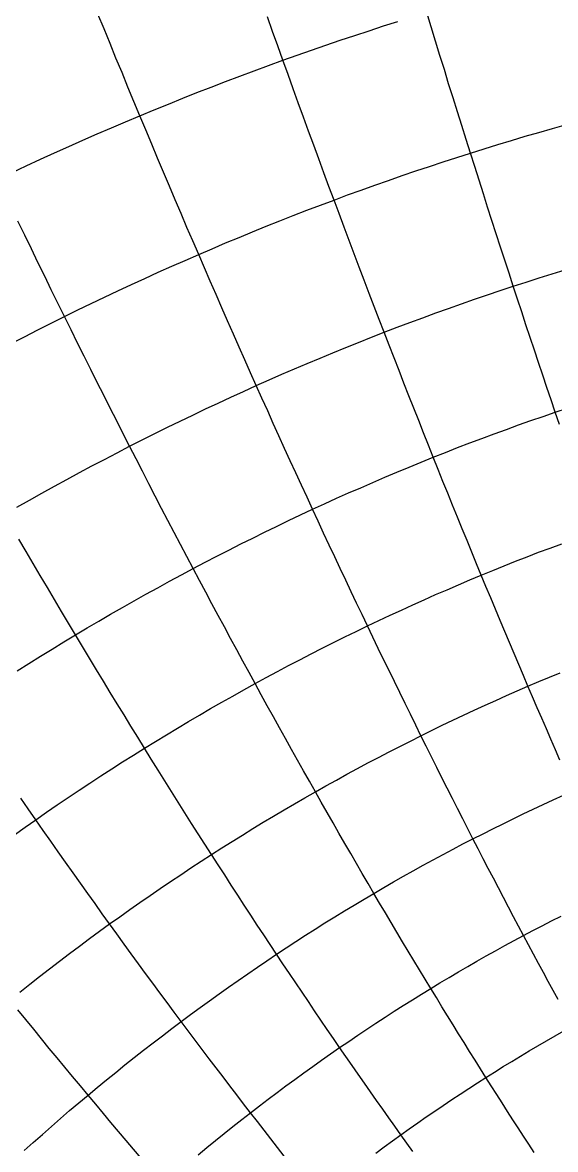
# Model space of a CAD drawing. Header units: metres. Extents: x -3.79 to 3.79, y -1 to 0.
# Drawn here: x -0.1725 to -0.1009, y -0.7314 to -0.5799 of the extents above; entities that cross this region are included whole.
import ezdxf

# ---------------------------------------------------------------- set-up
doc = ezdxf.new("R2010")
doc.units = ezdxf.units.M

msp = doc.modelspace()

# ---------------------------------------------------------------- linework, layer by layer
for p, q in [((-0.16159, -0.5807), (-0.1624, -0.57871)), ((-0.11759, -0.58044), (-0.11818, -0.5785)), ((-0.13892, -0.58105), (-0.13962, -0.57909)), ((-0.124, -0.58032), (-0.12206, -0.57971)), ((-0.16078, -0.58267), (-0.16159, -0.5807)), ((-0.13823, -0.58299), (-0.13892, -0.58105)), ((-0.12981, -0.58223), (-0.12787, -0.58159)), ((-0.12787, -0.58159), (-0.12593, -0.58095)), ((-0.12593, -0.58095), (-0.124, -0.58032)), ((-0.117, -0.58236), (-0.11759, -0.58044)), ((-0.15998, -0.58464), (-0.16078, -0.58267)), ((-0.13753, -0.58493), (-0.13823, -0.58299)), ((-0.13367, -0.58356), (-0.13174, -0.58289)), ((-0.13174, -0.58289), (-0.12981, -0.58223)), ((-0.11641, -0.58428), (-0.117, -0.58236)), ((-0.15917, -0.58659), (-0.15998, -0.58464)), ((-0.13753, -0.58493), (-0.1356, -0.58424)), ((-0.1356, -0.58424), (-0.13367, -0.58356)), ((-0.11582, -0.58618), (-0.11641, -0.58428)), ((-0.14139, -0.58634), (-0.13946, -0.58563)), ((-0.13946, -0.58563), (-0.13753, -0.58493)), ((-0.13684, -0.58685), (-0.13753, -0.58493)), ((-0.11524, -0.58808), (-0.11582, -0.58618)), ((-0.15837, -0.58853), (-0.15917, -0.58659)), ((-0.14717, -0.58853), (-0.14524, -0.58779)), ((-0.14524, -0.58779), (-0.14332, -0.58706)), ((-0.14332, -0.58706), (-0.14139, -0.58634)), ((-0.13615, -0.58877), (-0.13684, -0.58685)), ((-0.15757, -0.59047), (-0.15837, -0.58853)), ((-0.15101, -0.59004), (-0.14909, -0.58928)), ((-0.14909, -0.58928), (-0.14717, -0.58853)), ((-0.13546, -0.59067), (-0.13615, -0.58877)), ((-0.11465, -0.58996), (-0.11524, -0.58808)), ((-0.15677, -0.59239), (-0.15757, -0.59047)), ((-0.15485, -0.5916), (-0.15293, -0.59081)), ((-0.15293, -0.59081), (-0.15101, -0.59004)), ((-0.13477, -0.59257), (-0.13546, -0.59067)), ((-0.11406, -0.59184), (-0.11465, -0.58996)), ((-0.15869, -0.59319), (-0.15677, -0.59239)), ((-0.15677, -0.59239), (-0.15485, -0.5916)), ((-0.15597, -0.5943), (-0.15677, -0.59239)), ((-0.11348, -0.5937), (-0.11406, -0.59184)), ((-0.1606, -0.59401), (-0.15869, -0.59319)), ((-0.13408, -0.59445), (-0.13477, -0.59257)), ((-0.1129, -0.59556), (-0.11348, -0.5937)), ((-0.10126, -0.59409), (-0.09941, -0.59357)), ((-0.16443, -0.59567), (-0.16252, -0.59483)), ((-0.16252, -0.59483), (-0.1606, -0.59401)), ((-0.15518, -0.5962), (-0.15597, -0.5943)), ((-0.13339, -0.59632), (-0.13408, -0.59445)), ((-0.10679, -0.5957), (-0.10495, -0.59515)), ((-0.10495, -0.59515), (-0.1031, -0.59462)), ((-0.1031, -0.59462), (-0.10126, -0.59409)), ((-0.16825, -0.59737), (-0.16634, -0.59651)), ((-0.16634, -0.59651), (-0.16443, -0.59567)), ((-0.15438, -0.59809), (-0.15518, -0.5962)), ((-0.1327, -0.59819), (-0.13339, -0.59632)), ((-0.11231, -0.5974), (-0.1129, -0.59556)), ((-0.11231, -0.5974), (-0.11047, -0.59682)), ((-0.11047, -0.59682), (-0.10863, -0.59626)), ((-0.10863, -0.59626), (-0.10679, -0.5957)), ((-0.17206, -0.59912), (-0.17015, -0.59824)), ((-0.17015, -0.59824), (-0.16825, -0.59737)), ((-0.15359, -0.59997), (-0.15438, -0.59809)), ((-0.13202, -0.60004), (-0.1327, -0.59819)), ((-0.11599, -0.59858), (-0.11415, -0.59799)), ((-0.11415, -0.59799), (-0.11231, -0.5974)), ((-0.11173, -0.59923), (-0.11231, -0.5974)), ((-0.17396, -0.60001), (-0.17206, -0.59912)), ((-0.1215, -0.60043), (-0.11966, -0.59981)), ((-0.11966, -0.59981), (-0.11783, -0.59919)), ((-0.11783, -0.59919), (-0.11599, -0.59858)), ((-0.11115, -0.60106), (-0.11173, -0.59923)), ((-0.1528, -0.60184), (-0.15359, -0.59997)), ((-0.13134, -0.60188), (-0.13202, -0.60004)), ((-0.12516, -0.60172), (-0.12333, -0.60107)), ((-0.12333, -0.60107), (-0.1215, -0.60043)), ((-0.11057, -0.60288), (-0.11115, -0.60106)), ((-0.15201, -0.6037), (-0.1528, -0.60184)), ((-0.13065, -0.60372), (-0.13134, -0.60188)), ((-0.12883, -0.60304), (-0.127, -0.60237)), ((-0.127, -0.60237), (-0.12516, -0.60172)), ((-0.11, -0.60468), (-0.11057, -0.60288)), ((-0.15122, -0.60555), (-0.15201, -0.6037)), ((-0.13431, -0.6051), (-0.13248, -0.6044)), ((-0.13248, -0.6044), (-0.13065, -0.60372)), ((-0.13065, -0.60372), (-0.12883, -0.60304)), ((-0.12997, -0.60554), (-0.13065, -0.60372)), ((-0.15043, -0.60739), (-0.15122, -0.60555)), ((-0.13795, -0.60652), (-0.13613, -0.60581)), ((-0.13613, -0.60581), (-0.13431, -0.6051)), ((-0.12929, -0.60735), (-0.12997, -0.60554)), ((-0.10942, -0.60648), (-0.11, -0.60468)), ((-0.17226, -0.60842), (-0.17316, -0.60656)), ((-0.14965, -0.60922), (-0.15043, -0.60739)), ((-0.1416, -0.60799), (-0.13978, -0.60725)), ((-0.13978, -0.60725), (-0.13795, -0.60652)), ((-0.12862, -0.60916), (-0.12929, -0.60735)), ((-0.10884, -0.60826), (-0.10942, -0.60648)), ((-0.17136, -0.61028), (-0.17226, -0.60842)), ((-0.14523, -0.60949), (-0.14341, -0.60874)), ((-0.14341, -0.60874), (-0.1416, -0.60799)), ((-0.10827, -0.61004), (-0.10884, -0.60826)), ((-0.17047, -0.61212), (-0.17136, -0.61028)), ((-0.14886, -0.61104), (-0.14965, -0.60922)), ((-0.14886, -0.61104), (-0.14705, -0.61026)), ((-0.14705, -0.61026), (-0.14523, -0.60949)), ((-0.12794, -0.61095), (-0.12862, -0.60916)), ((-0.10769, -0.6118), (-0.10827, -0.61004)), ((-0.15249, -0.61262), (-0.15067, -0.61183)), ((-0.15067, -0.61183), (-0.14886, -0.61104)), ((-0.14808, -0.61285), (-0.14886, -0.61104)), ((-0.12726, -0.61273), (-0.12794, -0.61095)), ((-0.10712, -0.61356), (-0.10769, -0.6118)), ((-0.16957, -0.61395), (-0.17047, -0.61212)), ((-0.1561, -0.61425), (-0.15429, -0.61343)), ((-0.15429, -0.61343), (-0.15249, -0.61262)), ((-0.1473, -0.61464), (-0.14808, -0.61285)), ((-0.12659, -0.6145), (-0.12726, -0.61273)), ((-0.10655, -0.61531), (-0.10712, -0.61356)), ((-0.10132, -0.61364), (-0.09958, -0.6131)), ((-0.16868, -0.61577), (-0.16957, -0.61395)), ((-0.15971, -0.61592), (-0.15791, -0.61508)), ((-0.15791, -0.61508), (-0.1561, -0.61425)), ((-0.14652, -0.61643), (-0.1473, -0.61464)), ((-0.12591, -0.61627), (-0.12659, -0.6145)), ((-0.10655, -0.61531), (-0.10481, -0.61474)), ((-0.10481, -0.61474), (-0.10307, -0.61418)), ((-0.10307, -0.61418), (-0.10132, -0.61364)), ((-0.16779, -0.61758), (-0.16868, -0.61577)), ((-0.16151, -0.61677), (-0.15971, -0.61592)), ((-0.14574, -0.61821), (-0.14652, -0.61643)), ((-0.12524, -0.61802), (-0.12591, -0.61627)), ((-0.11177, -0.61706), (-0.11003, -0.61647)), ((-0.11003, -0.61647), (-0.10829, -0.61588)), ((-0.10829, -0.61588), (-0.10655, -0.61531)), ((-0.10598, -0.61704), (-0.10655, -0.61531)), ((-0.16691, -0.61938), (-0.16779, -0.61758)), ((-0.16511, -0.6185), (-0.16331, -0.61763)), ((-0.16331, -0.61763), (-0.16151, -0.61677)), ((-0.12457, -0.61976), (-0.12524, -0.61802)), ((-0.11525, -0.61828), (-0.11351, -0.61767)), ((-0.11351, -0.61767), (-0.11177, -0.61706)), ((-0.10541, -0.61877), (-0.10598, -0.61704)), ((-0.1687, -0.62028), (-0.16691, -0.61938)), ((-0.16691, -0.61938), (-0.16511, -0.6185)), ((-0.16602, -0.62117), (-0.16691, -0.61938)), ((-0.14497, -0.61998), (-0.14574, -0.61821)), ((-0.12045, -0.62018), (-0.11871, -0.61954)), ((-0.11871, -0.61954), (-0.11698, -0.6189)), ((-0.11698, -0.6189), (-0.11525, -0.61828)), ((-0.10484, -0.62049), (-0.10541, -0.61877)), ((-0.17228, -0.62209), (-0.17049, -0.62118)), ((-0.17049, -0.62118), (-0.1687, -0.62028)), ((-0.16514, -0.62295), (-0.16602, -0.62117)), ((-0.14419, -0.62174), (-0.14497, -0.61998)), ((-0.12391, -0.6215), (-0.12457, -0.61976)), ((-0.12391, -0.6215), (-0.12218, -0.62083)), ((-0.12218, -0.62083), (-0.12045, -0.62018)), ((-0.10428, -0.6222), (-0.10484, -0.62049)), ((-0.17407, -0.62301), (-0.17228, -0.62209)), ((-0.14342, -0.62348), (-0.14419, -0.62174)), ((-0.12736, -0.62285), (-0.12563, -0.62217)), ((-0.12563, -0.62217), (-0.12391, -0.6215)), ((-0.12324, -0.62322), (-0.12391, -0.6215)), ((-0.10371, -0.6239), (-0.10428, -0.6222)), ((-0.16426, -0.62472), (-0.16514, -0.62295)), ((-0.14265, -0.62522), (-0.14342, -0.62348)), ((-0.13081, -0.62425), (-0.12909, -0.62354)), ((-0.12909, -0.62354), (-0.12736, -0.62285)), ((-0.12257, -0.62494), (-0.12324, -0.62322)), ((-0.10315, -0.62558), (-0.10371, -0.6239)), ((-0.16338, -0.62648), (-0.16426, -0.62472)), ((-0.14188, -0.62695), (-0.14265, -0.62522)), ((-0.13597, -0.62641), (-0.13425, -0.62568)), ((-0.13425, -0.62568), (-0.13253, -0.62496)), ((-0.13253, -0.62496), (-0.13081, -0.62425)), ((-0.12191, -0.62664), (-0.12257, -0.62494)), ((-0.10259, -0.62726), (-0.10315, -0.62558)), ((-0.1625, -0.62823), (-0.16338, -0.62648)), ((-0.14111, -0.62867), (-0.14188, -0.62695)), ((-0.1394, -0.6279), (-0.13769, -0.62715)), ((-0.13769, -0.62715), (-0.13597, -0.62641)), ((-0.12125, -0.62833), (-0.12191, -0.62664)), ((-0.16163, -0.62997), (-0.1625, -0.62823)), ((-0.14283, -0.62944), (-0.14111, -0.62867)), ((-0.14111, -0.62867), (-0.1394, -0.6279)), ((-0.14035, -0.63037), (-0.14111, -0.62867)), ((-0.12058, -0.63002), (-0.12125, -0.62833)), ((-0.10203, -0.62893), (-0.10259, -0.62726)), ((-0.16075, -0.6317), (-0.16163, -0.62997)), ((-0.14624, -0.63101), (-0.14454, -0.63022)), ((-0.14454, -0.63022), (-0.14283, -0.62944)), ((-0.11993, -0.63169), (-0.12058, -0.63002)), ((-0.10147, -0.6306), (-0.10203, -0.62893)), ((-0.15988, -0.63342), (-0.16075, -0.6317)), ((-0.14795, -0.63181), (-0.14624, -0.63101)), ((-0.13958, -0.63207), (-0.14035, -0.63037)), ((-0.11927, -0.63336), (-0.11993, -0.63169)), ((-0.10091, -0.63225), (-0.10147, -0.6306)), ((-0.10091, -0.63225), (-0.09926, -0.63169)), ((-0.15136, -0.63344), (-0.14965, -0.63262)), ((-0.14965, -0.63262), (-0.14795, -0.63181)), ((-0.13882, -0.63376), (-0.13958, -0.63207)), ((-0.1042, -0.63338), (-0.10255, -0.63281)), ((-0.10255, -0.63281), (-0.10091, -0.63225)), ((-0.10035, -0.63389), (-0.10091, -0.63225)), ((-0.15901, -0.63513), (-0.15988, -0.63342)), ((-0.15476, -0.63511), (-0.15306, -0.63427)), ((-0.15306, -0.63427), (-0.15136, -0.63344)), ((-0.13806, -0.63544), (-0.13882, -0.63376)), ((-0.11861, -0.63502), (-0.11927, -0.63336)), ((-0.10912, -0.63515), (-0.10748, -0.63455)), ((-0.10748, -0.63455), (-0.10584, -0.63396)), ((-0.10584, -0.63396), (-0.1042, -0.63338)), ((-0.15815, -0.63682), (-0.15901, -0.63513)), ((-0.15815, -0.63682), (-0.15645, -0.63596)), ((-0.15645, -0.63596), (-0.15476, -0.63511)), ((-0.13731, -0.63711), (-0.13806, -0.63544)), ((-0.11796, -0.63666), (-0.11861, -0.63502)), ((-0.1124, -0.63638), (-0.11076, -0.63577)), ((-0.11076, -0.63577), (-0.10912, -0.63515)), ((-0.16153, -0.63858), (-0.15984, -0.63769)), ((-0.15984, -0.63769), (-0.15815, -0.63682)), ((-0.15728, -0.63851), (-0.15815, -0.63682)), ((-0.13655, -0.63876), (-0.13731, -0.63711)), ((-0.1173, -0.6383), (-0.11796, -0.63666)), ((-0.1173, -0.6383), (-0.11567, -0.63765)), ((-0.11567, -0.63765), (-0.11403, -0.63701)), ((-0.11403, -0.63701), (-0.1124, -0.63638)), ((-0.16322, -0.63947), (-0.16153, -0.63858)), ((-0.15642, -0.64019), (-0.15728, -0.63851)), ((-0.13579, -0.64041), (-0.13655, -0.63876)), ((-0.12056, -0.63962), (-0.11893, -0.63896)), ((-0.11893, -0.63896), (-0.1173, -0.6383)), ((-0.11665, -0.63993), (-0.1173, -0.6383)), ((-0.16659, -0.64128), (-0.1649, -0.64037)), ((-0.1649, -0.64037), (-0.16322, -0.63947)), ((-0.15556, -0.64186), (-0.15642, -0.64019)), ((-0.13504, -0.64205), (-0.13579, -0.64041)), ((-0.12382, -0.64099), (-0.12219, -0.6403)), ((-0.12219, -0.6403), (-0.12056, -0.63962)), ((-0.116, -0.64155), (-0.11665, -0.63993)), ((-0.16995, -0.64313), (-0.16827, -0.6422)), ((-0.16827, -0.6422), (-0.16659, -0.64128)), ((-0.1547, -0.64352), (-0.15556, -0.64186)), ((-0.13429, -0.64368), (-0.13504, -0.64205)), ((-0.12869, -0.6431), (-0.12707, -0.64239)), ((-0.12707, -0.64239), (-0.12544, -0.64168)), ((-0.12544, -0.64168), (-0.12382, -0.64099)), ((-0.11535, -0.64315), (-0.116, -0.64155)), ((-0.17162, -0.64407), (-0.16995, -0.64313)), ((-0.15384, -0.64517), (-0.1547, -0.64352)), ((-0.13354, -0.6453), (-0.13429, -0.64368)), ((-0.13193, -0.64456), (-0.13031, -0.64382)), ((-0.13031, -0.64382), (-0.12869, -0.6431)), ((-0.1147, -0.64475), (-0.11535, -0.64315)), ((-0.1733, -0.64502), (-0.17162, -0.64407)), ((-0.15299, -0.6468), (-0.15384, -0.64517)), ((-0.13516, -0.64606), (-0.13354, -0.6453)), ((-0.13354, -0.6453), (-0.13193, -0.64456)), ((-0.13279, -0.64691), (-0.13354, -0.6453)), ((-0.11406, -0.64634), (-0.1147, -0.64475)), ((-0.15214, -0.64843), (-0.15299, -0.6468)), ((-0.13838, -0.64759), (-0.13677, -0.64682)), ((-0.13677, -0.64682), (-0.13516, -0.64606)), ((-0.13205, -0.64851), (-0.13279, -0.64691)), ((-0.11342, -0.64792), (-0.11406, -0.64634)), ((-0.15129, -0.65005), (-0.15214, -0.64843)), ((-0.14159, -0.64916), (-0.13999, -0.64837)), ((-0.13999, -0.64837), (-0.13838, -0.64759)), ((-0.11277, -0.6495), (-0.11342, -0.64792)), ((-0.17208, -0.65095), (-0.17304, -0.6493)), ((-0.1448, -0.65077), (-0.1432, -0.64996)), ((-0.1432, -0.64996), (-0.14159, -0.64916)), ((-0.13131, -0.65011), (-0.13205, -0.64851)), ((-0.11213, -0.65106), (-0.11277, -0.6495)), ((-0.10159, -0.6505), (-0.10004, -0.64992)), ((-0.17112, -0.65258), (-0.17208, -0.65095)), ((-0.15044, -0.65166), (-0.15129, -0.65005)), ((-0.1464, -0.65159), (-0.1448, -0.65077)), ((-0.13056, -0.65169), (-0.13131, -0.65011)), ((-0.11149, -0.65261), (-0.11213, -0.65106)), ((-0.10469, -0.65168), (-0.10314, -0.65108)), ((-0.10314, -0.65108), (-0.10159, -0.6505)), ((-0.17017, -0.65421), (-0.17112, -0.65258)), ((-0.1496, -0.65326), (-0.15044, -0.65166)), ((-0.1496, -0.65326), (-0.148, -0.65242)), ((-0.148, -0.65242), (-0.1464, -0.65159)), ((-0.12983, -0.65326), (-0.13056, -0.65169)), ((-0.11085, -0.65415), (-0.11149, -0.65261)), ((-0.10931, -0.65352), (-0.10777, -0.6529)), ((-0.10777, -0.6529), (-0.10623, -0.65228)), ((-0.10623, -0.65228), (-0.10469, -0.65168)), ((-0.16921, -0.65582), (-0.17017, -0.65421)), ((-0.15278, -0.65497), (-0.15119, -0.65411)), ((-0.15119, -0.65411), (-0.1496, -0.65326)), ((-0.14875, -0.65485), (-0.1496, -0.65326)), ((-0.12909, -0.65482), (-0.12983, -0.65326)), ((-0.11239, -0.65479), (-0.11085, -0.65415)), ((-0.11085, -0.65415), (-0.10931, -0.65352)), ((-0.11022, -0.65569), (-0.11085, -0.65415)), ((-0.16826, -0.65743), (-0.16921, -0.65582)), ((-0.15596, -0.65672), (-0.15437, -0.65584)), ((-0.15437, -0.65584), (-0.15278, -0.65497)), ((-0.14791, -0.65643), (-0.14875, -0.65485)), ((-0.12835, -0.65638), (-0.12909, -0.65482)), ((-0.11546, -0.65611), (-0.11393, -0.65545)), ((-0.11393, -0.65545), (-0.11239, -0.65479)), ((-0.10958, -0.65721), (-0.11022, -0.65569)), ((-0.16731, -0.65902), (-0.16826, -0.65743)), ((-0.15754, -0.6576), (-0.15596, -0.65672)), ((-0.14707, -0.658), (-0.14791, -0.65643)), ((-0.12762, -0.65792), (-0.12835, -0.65638)), ((-0.12006, -0.65814), (-0.11853, -0.65745)), ((-0.11853, -0.65745), (-0.117, -0.65677)), ((-0.117, -0.65677), (-0.11546, -0.65611)), ((-0.10895, -0.65873), (-0.10958, -0.65721)), ((-0.16637, -0.66061), (-0.16731, -0.65902)), ((-0.1607, -0.65941), (-0.15912, -0.6585)), ((-0.15912, -0.6585), (-0.15754, -0.6576)), ((-0.14624, -0.65956), (-0.14707, -0.658)), ((-0.12689, -0.65946), (-0.12762, -0.65792)), ((-0.12311, -0.65954), (-0.12158, -0.65884)), ((-0.12158, -0.65884), (-0.12006, -0.65814)), ((-0.10832, -0.66024), (-0.10895, -0.65873)), ((-0.16386, -0.66125), (-0.16228, -0.66032)), ((-0.16228, -0.66032), (-0.1607, -0.65941)), ((-0.1454, -0.66112), (-0.14624, -0.65956)), ((-0.12616, -0.66098), (-0.12689, -0.65946)), ((-0.12616, -0.66098), (-0.12463, -0.66026)), ((-0.12463, -0.66026), (-0.12311, -0.65954)), ((-0.10769, -0.66173), (-0.10832, -0.66024)), ((-0.16543, -0.66219), (-0.16637, -0.66061)), ((-0.16543, -0.66219), (-0.16386, -0.66125)), ((-0.14457, -0.66266), (-0.1454, -0.66112)), ((-0.1292, -0.66246), (-0.12768, -0.66172)), ((-0.12768, -0.66172), (-0.12616, -0.66098)), ((-0.12543, -0.6625), (-0.12616, -0.66098)), ((-0.10706, -0.66322), (-0.10769, -0.66173)), ((-0.16856, -0.66409), (-0.167, -0.66313)), ((-0.167, -0.66313), (-0.16543, -0.66219)), ((-0.16449, -0.66375), (-0.16543, -0.66219)), ((-0.14374, -0.66419), (-0.14457, -0.66266)), ((-0.13223, -0.66397), (-0.13071, -0.66321)), ((-0.13071, -0.66321), (-0.1292, -0.66246)), ((-0.1247, -0.664), (-0.12543, -0.6625)), ((-0.10644, -0.6647), (-0.10706, -0.66322)), ((-0.17169, -0.66603), (-0.17013, -0.66505)), ((-0.17013, -0.66505), (-0.16856, -0.66409)), ((-0.16355, -0.66531), (-0.16449, -0.66375)), ((-0.14291, -0.66571), (-0.14374, -0.66419)), ((-0.13525, -0.66552), (-0.13374, -0.66474)), ((-0.13374, -0.66474), (-0.13223, -0.66397)), ((-0.12398, -0.6655), (-0.1247, -0.664)), ((-0.10581, -0.66617), (-0.10644, -0.6647)), ((-0.17325, -0.66701), (-0.17169, -0.66603)), ((-0.16262, -0.66686), (-0.16355, -0.66531)), ((-0.14209, -0.66723), (-0.14291, -0.66571)), ((-0.13826, -0.66711), (-0.13676, -0.66631)), ((-0.13676, -0.66631), (-0.13525, -0.66552)), ((-0.12326, -0.66699), (-0.12398, -0.6655)), ((-0.10519, -0.66763), (-0.10581, -0.66617)), ((-0.16168, -0.66839), (-0.16262, -0.66686)), ((-0.14127, -0.66873), (-0.14209, -0.66723)), ((-0.14127, -0.66873), (-0.13977, -0.66792)), ((-0.13977, -0.66792), (-0.13826, -0.66711)), ((-0.12254, -0.66847), (-0.12326, -0.66699)), ((-0.10457, -0.66909), (-0.10519, -0.66763)), ((-0.10312, -0.66847), (-0.10167, -0.66786)), ((-0.10167, -0.66786), (-0.10022, -0.66727)), ((-0.16076, -0.66992), (-0.16168, -0.66839)), ((-0.14426, -0.6704), (-0.14277, -0.66956)), ((-0.14277, -0.66956), (-0.14127, -0.66873)), ((-0.14045, -0.67023), (-0.14127, -0.66873)), ((-0.12182, -0.66994), (-0.12254, -0.66847)), ((-0.10602, -0.66971), (-0.10457, -0.66909)), ((-0.10457, -0.66909), (-0.10312, -0.66847)), ((-0.10395, -0.67053), (-0.10457, -0.66909)), ((-0.15983, -0.67144), (-0.16076, -0.66992)), ((-0.14576, -0.67124), (-0.14426, -0.6704)), ((-0.13963, -0.67172), (-0.14045, -0.67023)), ((-0.1211, -0.67141), (-0.12182, -0.66994)), ((-0.11035, -0.67164), (-0.10891, -0.67099)), ((-0.10891, -0.67099), (-0.10746, -0.67035)), ((-0.10746, -0.67035), (-0.10602, -0.66971)), ((-0.10333, -0.67197), (-0.10395, -0.67053)), ((-0.1589, -0.67295), (-0.15983, -0.67144)), ((-0.14874, -0.67296), (-0.14725, -0.67209)), ((-0.14725, -0.67209), (-0.14576, -0.67124)), ((-0.13881, -0.67319), (-0.13963, -0.67172)), ((-0.12039, -0.67286), (-0.1211, -0.67141)), ((-0.11323, -0.67297), (-0.11179, -0.6723)), ((-0.11179, -0.6723), (-0.11035, -0.67164)), ((-0.10271, -0.67339), (-0.10333, -0.67197)), ((-0.15798, -0.67445), (-0.1589, -0.67295)), ((-0.15171, -0.67471), (-0.15022, -0.67383)), ((-0.15022, -0.67383), (-0.14874, -0.67296)), ((-0.138, -0.67466), (-0.13881, -0.67319)), ((-0.11967, -0.6743), (-0.12039, -0.67286)), ((-0.1161, -0.67434), (-0.11466, -0.67365)), ((-0.11466, -0.67365), (-0.11323, -0.67297)), ((-0.1021, -0.67481), (-0.10271, -0.67339)), ((-0.15706, -0.67594), (-0.15798, -0.67445)), ((-0.15467, -0.67651), (-0.15319, -0.67561)), ((-0.15319, -0.67561), (-0.15171, -0.67471)), ((-0.13719, -0.67612), (-0.138, -0.67466)), ((-0.11896, -0.67574), (-0.11967, -0.6743)), ((-0.11896, -0.67574), (-0.11753, -0.67503)), ((-0.11753, -0.67503), (-0.1161, -0.67434)), ((-0.10149, -0.67622), (-0.1021, -0.67481)), ((-0.15615, -0.67742), (-0.15706, -0.67594)), ((-0.15615, -0.67742), (-0.15467, -0.67651)), ((-0.13638, -0.67757), (-0.13719, -0.67612)), ((-0.12325, -0.6779), (-0.12182, -0.67717)), ((-0.12182, -0.67717), (-0.12039, -0.67645)), ((-0.12039, -0.67645), (-0.11896, -0.67574)), ((-0.11825, -0.67716), (-0.11896, -0.67574)), ((-0.11755, -0.67858), (-0.11825, -0.67716)), ((-0.10088, -0.67762), (-0.10149, -0.67622)), ((-0.15909, -0.67927), (-0.15762, -0.67834)), ((-0.15762, -0.67834), (-0.15615, -0.67742)), ((-0.15524, -0.67889), (-0.15615, -0.67742)), ((-0.13557, -0.67901), (-0.13638, -0.67757)), ((-0.12609, -0.67939), (-0.12467, -0.67865)), ((-0.12467, -0.67865), (-0.12325, -0.6779)), ((-0.11684, -0.67999), (-0.11755, -0.67858)), ((-0.10027, -0.67901), (-0.10088, -0.67762)), ((-0.16203, -0.68115), (-0.16056, -0.6802)), ((-0.16056, -0.6802), (-0.15909, -0.67927)), ((-0.15432, -0.68035), (-0.15524, -0.67889)), ((-0.13477, -0.68044), (-0.13557, -0.67901)), ((-0.12893, -0.68092), (-0.12751, -0.68015)), ((-0.12751, -0.68015), (-0.12609, -0.67939)), ((-0.11614, -0.68139), (-0.11684, -0.67999)), ((-0.16349, -0.68211), (-0.16203, -0.68115)), ((-0.15342, -0.6818), (-0.15432, -0.68035)), ((-0.13396, -0.68186), (-0.13477, -0.68044)), ((-0.13175, -0.68248), (-0.13034, -0.6817)), ((-0.13034, -0.6817), (-0.12893, -0.68092)), ((-0.11544, -0.68278), (-0.11614, -0.68139)), ((-0.16641, -0.68405), (-0.16495, -0.68307)), ((-0.16495, -0.68307), (-0.16349, -0.68211)), ((-0.15251, -0.68324), (-0.15342, -0.6818)), ((-0.15161, -0.68468), (-0.15251, -0.68324)), ((-0.13457, -0.68408), (-0.13316, -0.68328)), ((-0.13316, -0.68328), (-0.13396, -0.68186)), ((-0.13316, -0.68328), (-0.13175, -0.68248)), ((-0.13237, -0.68468), (-0.13316, -0.68328)), ((-0.11474, -0.68416), (-0.11544, -0.68278)), ((-0.17178, -0.68558), (-0.17279, -0.68412)), ((-0.16787, -0.68503), (-0.16641, -0.68405)), ((-0.15071, -0.6861), (-0.15161, -0.68468)), ((-0.13598, -0.68489), (-0.13457, -0.68408)), ((-0.13157, -0.68608), (-0.13237, -0.68468)), ((-0.11405, -0.68553), (-0.11474, -0.68416)), ((-0.10252, -0.68498), (-0.10117, -0.68436)), ((-0.10117, -0.68436), (-0.09981, -0.68374)), ((-0.17077, -0.68703), (-0.17178, -0.68558)), ((-0.17077, -0.68703), (-0.16932, -0.68603)), ((-0.16932, -0.68603), (-0.16787, -0.68503)), ((-0.14981, -0.68752), (-0.15071, -0.6861)), ((-0.13878, -0.68654), (-0.13738, -0.68571)), ((-0.13738, -0.68571), (-0.13598, -0.68489)), ((-0.13078, -0.68746), (-0.13157, -0.68608)), ((-0.11335, -0.6869), (-0.11405, -0.68553)), ((-0.10658, -0.68691), (-0.10523, -0.68626)), ((-0.10523, -0.68626), (-0.10388, -0.68561)), ((-0.10388, -0.68561), (-0.10252, -0.68498)), ((-0.17221, -0.68804), (-0.17077, -0.68703)), ((-0.16976, -0.68847), (-0.17077, -0.68703)), ((-0.14891, -0.68893), (-0.14981, -0.68752)), ((-0.14158, -0.68823), (-0.14018, -0.68738)), ((-0.14018, -0.68738), (-0.13878, -0.68654)), ((-0.12999, -0.68884), (-0.13078, -0.68746)), ((-0.11266, -0.68825), (-0.11335, -0.6869)), ((-0.10928, -0.68824), (-0.10793, -0.68757)), ((-0.10793, -0.68757), (-0.10658, -0.68691)), ((-0.17365, -0.68907), (-0.17221, -0.68804)), ((-0.16876, -0.68991), (-0.16976, -0.68847)), ((-0.14802, -0.69032), (-0.14891, -0.68893)), ((-0.14436, -0.68995), (-0.14297, -0.68909)), ((-0.14297, -0.68909), (-0.14158, -0.68823)), ((-0.1292, -0.69021), (-0.12999, -0.68884)), ((-0.11197, -0.6896), (-0.11266, -0.68825)), ((-0.11197, -0.6896), (-0.11062, -0.68891)), ((-0.11062, -0.68891), (-0.10928, -0.68824)), ((-0.16775, -0.69133), (-0.16876, -0.68991)), ((-0.14713, -0.69171), (-0.14802, -0.69032)), ((-0.14713, -0.69171), (-0.14575, -0.69083)), ((-0.14575, -0.69083), (-0.14436, -0.68995)), ((-0.12841, -0.69157), (-0.1292, -0.69021)), ((-0.11465, -0.691), (-0.11331, -0.69029)), ((-0.11331, -0.69029), (-0.11197, -0.6896)), ((-0.11128, -0.69094), (-0.11197, -0.6896)), ((-0.16676, -0.69275), (-0.16775, -0.69133)), ((-0.14852, -0.69261), (-0.14713, -0.69171)), ((-0.14625, -0.69309), (-0.14713, -0.69171)), ((-0.12763, -0.69292), (-0.12841, -0.69157)), ((-0.11732, -0.69243), (-0.11599, -0.69171)), ((-0.11599, -0.69171), (-0.11465, -0.691)), ((-0.11059, -0.69227), (-0.11128, -0.69094)), ((-0.10991, -0.69359), (-0.11059, -0.69227)), ((-0.16576, -0.69415), (-0.16676, -0.69275)), ((-0.15127, -0.69442), (-0.1499, -0.69351)), ((-0.1499, -0.69351), (-0.14852, -0.69261)), ((-0.14536, -0.69446), (-0.14625, -0.69309)), ((-0.12685, -0.69427), (-0.12763, -0.69292)), ((-0.12132, -0.69464), (-0.11999, -0.69389)), ((-0.11999, -0.69389), (-0.11865, -0.69315)), ((-0.11865, -0.69315), (-0.11732, -0.69243)), ((-0.10922, -0.6949), (-0.10991, -0.69359)), ((-0.16477, -0.69555), (-0.16576, -0.69415)), ((-0.15402, -0.69627), (-0.15265, -0.69534)), ((-0.15265, -0.69534), (-0.15127, -0.69442)), ((-0.14448, -0.69583), (-0.14536, -0.69446)), ((-0.12607, -0.6956), (-0.12685, -0.69427)), ((-0.12397, -0.69615), (-0.12264, -0.69539)), ((-0.12264, -0.69539), (-0.12132, -0.69464)), ((-0.10854, -0.6962), (-0.10922, -0.6949)), ((-0.16378, -0.69693), (-0.16477, -0.69555)), ((-0.15539, -0.6972), (-0.15402, -0.69627)), ((-0.1436, -0.69718), (-0.14448, -0.69583)), ((-0.12661, -0.69771), (-0.12529, -0.69693)), ((-0.12529, -0.69693), (-0.12607, -0.6956)), ((-0.12529, -0.69693), (-0.12397, -0.69615)), ((-0.12452, -0.69824), (-0.12529, -0.69693)), ((-0.10786, -0.6975), (-0.10854, -0.6962)), ((-0.1628, -0.69831), (-0.16378, -0.69693)), ((-0.16182, -0.69968), (-0.1628, -0.69831)), ((-0.15812, -0.6991), (-0.15676, -0.69815)), ((-0.15676, -0.69815), (-0.15539, -0.6972)), ((-0.14272, -0.69852), (-0.1436, -0.69718)), ((-0.12793, -0.6985), (-0.12661, -0.69771)), ((-0.12374, -0.69955), (-0.12452, -0.69824)), ((-0.10719, -0.69879), (-0.10786, -0.6975)), ((-0.16084, -0.70104), (-0.16182, -0.69968)), ((-0.15948, -0.70007), (-0.15812, -0.6991)), ((-0.14185, -0.69986), (-0.14272, -0.69852)), ((-0.14098, -0.70119), (-0.14185, -0.69986)), ((-0.13056, -0.7001), (-0.12924, -0.69929)), ((-0.12924, -0.69929), (-0.12793, -0.6985)), ((-0.12297, -0.70085), (-0.12374, -0.69955)), ((-0.10651, -0.70007), (-0.10719, -0.69879)), ((-0.16219, -0.70203), (-0.16084, -0.70104)), ((-0.16084, -0.70104), (-0.15948, -0.70007)), ((-0.15986, -0.70239), (-0.16084, -0.70104)), ((-0.14011, -0.70251), (-0.14098, -0.70119)), ((-0.13317, -0.70174), (-0.13187, -0.70091)), ((-0.13187, -0.70091), (-0.13056, -0.7001)), ((-0.1222, -0.70214), (-0.12297, -0.70085)), ((-0.10584, -0.70134), (-0.10651, -0.70007)), ((-0.10517, -0.7026), (-0.10584, -0.70134)), ((-0.10391, -0.70193), (-0.10265, -0.70128)), ((-0.10265, -0.70128), (-0.10139, -0.70063)), ((-0.10139, -0.70063), (-0.10012, -0.69999)), ((-0.16354, -0.70302), (-0.16219, -0.70203)), ((-0.15889, -0.70374), (-0.15986, -0.70239)), ((-0.13925, -0.70381), (-0.14011, -0.70251)), ((-0.13578, -0.70341), (-0.13448, -0.70257)), ((-0.13448, -0.70257), (-0.13317, -0.70174)), ((-0.12144, -0.70343), (-0.1222, -0.70214)), ((-0.10643, -0.70327), (-0.10517, -0.7026)), ((-0.10517, -0.7026), (-0.10391, -0.70193)), ((-0.1045, -0.70385), (-0.10517, -0.7026)), ((-0.16623, -0.70503), (-0.16489, -0.70402)), ((-0.16489, -0.70402), (-0.16354, -0.70302)), ((-0.15792, -0.70507), (-0.15889, -0.70374)), ((-0.13838, -0.70512), (-0.13925, -0.70381)), ((-0.13838, -0.70512), (-0.13709, -0.70426)), ((-0.13709, -0.70426), (-0.13578, -0.70341)), ((-0.12068, -0.7047), (-0.12144, -0.70343)), ((-0.10893, -0.70465), (-0.10768, -0.70396)), ((-0.10768, -0.70396), (-0.10643, -0.70327)), ((-0.10383, -0.7051), (-0.1045, -0.70385)), ((-0.16758, -0.70604), (-0.16623, -0.70503)), ((-0.15695, -0.70639), (-0.15792, -0.70507)), ((-0.14097, -0.70686), (-0.13968, -0.70598)), ((-0.13968, -0.70598), (-0.13838, -0.70512)), ((-0.13752, -0.70641), (-0.13838, -0.70512)), ((-0.11991, -0.70597), (-0.12068, -0.7047)), ((-0.11916, -0.70722), (-0.11991, -0.70597)), ((-0.11143, -0.70605), (-0.11018, -0.70535)), ((-0.11018, -0.70535), (-0.10893, -0.70465)), ((-0.10317, -0.70634), (-0.10383, -0.7051)), ((-0.17025, -0.7081), (-0.16892, -0.70707)), ((-0.16892, -0.70707), (-0.16758, -0.70604)), ((-0.15599, -0.70771), (-0.15695, -0.70639)), ((-0.14226, -0.70774), (-0.14097, -0.70686)), ((-0.13666, -0.70769), (-0.13752, -0.70641)), ((-0.1184, -0.70847), (-0.11916, -0.70722)), ((-0.11517, -0.70823), (-0.11392, -0.70749)), ((-0.11392, -0.70749), (-0.11268, -0.70677)), ((-0.11268, -0.70677), (-0.11143, -0.70605)), ((-0.1025, -0.70757), (-0.10317, -0.70634)), ((-0.17158, -0.70915), (-0.17025, -0.7081)), ((-0.15502, -0.70902), (-0.15599, -0.70771)), ((-0.15407, -0.71032), (-0.15502, -0.70902)), ((-0.14483, -0.70953), (-0.14355, -0.70863)), ((-0.14355, -0.70863), (-0.14226, -0.70774)), ((-0.13581, -0.70897), (-0.13666, -0.70769)), ((-0.13496, -0.71023), (-0.13581, -0.70897)), ((-0.11764, -0.70972), (-0.1184, -0.70847)), ((-0.11764, -0.70972), (-0.11641, -0.70897)), ((-0.11641, -0.70897), (-0.11517, -0.70823)), ((-0.10184, -0.70879), (-0.1025, -0.70757)), ((-0.10118, -0.71), (-0.10184, -0.70879)), ((-0.17291, -0.7102), (-0.17158, -0.70915)), ((-0.15311, -0.71161), (-0.15407, -0.71032)), ((-0.14739, -0.71136), (-0.14611, -0.71044)), ((-0.14611, -0.71044), (-0.14483, -0.70953)), ((-0.13411, -0.71149), (-0.13496, -0.71023)), ((-0.12011, -0.71124), (-0.11888, -0.71047)), ((-0.11888, -0.71047), (-0.11764, -0.70972)), ((-0.11689, -0.71095), (-0.11764, -0.70972)), ((-0.10052, -0.7112), (-0.10118, -0.71)), ((-0.15216, -0.71289), (-0.15311, -0.71161)), ((-0.14867, -0.71228), (-0.14739, -0.71136)), ((-0.13326, -0.71274), (-0.13411, -0.71149)), ((-0.12258, -0.71279), (-0.12135, -0.71201)), ((-0.12135, -0.71201), (-0.12011, -0.71124)), ((-0.11614, -0.71217), (-0.11689, -0.71095)), ((-0.17211, -0.71389), (-0.17317, -0.71258)), ((-0.15121, -0.71416), (-0.15216, -0.71289)), ((-0.15121, -0.71416), (-0.14994, -0.71322)), ((-0.14994, -0.71322), (-0.14867, -0.71228)), ((-0.13242, -0.71398), (-0.13326, -0.71274)), ((-0.12502, -0.71438), (-0.1238, -0.71359)), ((-0.1238, -0.71359), (-0.12258, -0.71279)), ((-0.1154, -0.71339), (-0.11614, -0.71217)), ((-0.11465, -0.7146), (-0.1154, -0.71339)), ((-0.17105, -0.7152), (-0.17211, -0.71389)), ((-0.15374, -0.71607), (-0.15248, -0.71511)), ((-0.15248, -0.71511), (-0.15121, -0.71416)), ((-0.15027, -0.71543), (-0.15121, -0.71416)), ((-0.13157, -0.71522), (-0.13242, -0.71398)), ((-0.12625, -0.71519), (-0.12502, -0.71438)), ((-0.11391, -0.7158), (-0.11465, -0.7146)), ((-0.17, -0.71649), (-0.17105, -0.7152)), ((-0.16895, -0.71777), (-0.17, -0.71649)), ((-0.155, -0.71704), (-0.15374, -0.71607)), ((-0.14932, -0.71668), (-0.15027, -0.71543)), ((-0.13073, -0.71644), (-0.13157, -0.71522)), ((-0.1299, -0.71766), (-0.13073, -0.71644)), ((-0.12868, -0.71683), (-0.12747, -0.71601)), ((-0.12747, -0.71601), (-0.12625, -0.71519)), ((-0.11317, -0.71699), (-0.11391, -0.7158)), ((-0.10208, -0.71676), (-0.10091, -0.71609)), ((-0.10091, -0.71609), (-0.09974, -0.71542)), ((-0.1679, -0.71905), (-0.16895, -0.71777)), ((-0.15752, -0.71901), (-0.15626, -0.71802)), ((-0.15626, -0.71802), (-0.155, -0.71704)), ((-0.14838, -0.71793), (-0.14932, -0.71668)), ((-0.14745, -0.71917), (-0.14838, -0.71793)), ((-0.13111, -0.7185), (-0.1299, -0.71766)), ((-0.1299, -0.71766), (-0.12868, -0.71683)), ((-0.12906, -0.71887), (-0.1299, -0.71766)), ((-0.11243, -0.71817), (-0.11317, -0.71699)), ((-0.10559, -0.71882), (-0.10442, -0.71812)), ((-0.10442, -0.71812), (-0.10325, -0.71744)), ((-0.10325, -0.71744), (-0.10208, -0.71676)), ((-0.16685, -0.72031), (-0.1679, -0.71905)), ((-0.15877, -0.72), (-0.15752, -0.71901)), ((-0.14651, -0.7204), (-0.14745, -0.71917)), ((-0.13352, -0.7202), (-0.13232, -0.71935)), ((-0.13232, -0.71935), (-0.13111, -0.7185)), ((-0.12823, -0.72007), (-0.12906, -0.71887)), ((-0.11169, -0.71935), (-0.11243, -0.71817)), ((-0.11096, -0.72052), (-0.11169, -0.71935)), ((-0.10791, -0.72023), (-0.10675, -0.71952)), ((-0.10675, -0.71952), (-0.10559, -0.71882)), ((-0.16581, -0.72157), (-0.16685, -0.72031)), ((-0.16126, -0.72201), (-0.16001, -0.721)), ((-0.16001, -0.721), (-0.15877, -0.72)), ((-0.14558, -0.72162), (-0.14651, -0.7204)), ((-0.13593, -0.72194), (-0.13473, -0.72107)), ((-0.13473, -0.72107), (-0.13352, -0.7202)), ((-0.1274, -0.72126), (-0.12823, -0.72007)), ((-0.11023, -0.72168), (-0.11096, -0.72052)), ((-0.11023, -0.72168), (-0.10907, -0.72095)), ((-0.10907, -0.72095), (-0.10791, -0.72023)), ((-0.16477, -0.72282), (-0.16581, -0.72157)), ((-0.1625, -0.72303), (-0.16126, -0.72201)), ((-0.14465, -0.72283), (-0.14558, -0.72162)), ((-0.13712, -0.72282), (-0.13593, -0.72194)), ((-0.12657, -0.72245), (-0.1274, -0.72126)), ((-0.12575, -0.72362), (-0.12657, -0.72245)), ((-0.11253, -0.72315), (-0.11138, -0.72241)), ((-0.11138, -0.72241), (-0.11023, -0.72168)), ((-0.1095, -0.72283), (-0.11023, -0.72168)), ((-0.16498, -0.7251), (-0.16374, -0.72406)), ((-0.16374, -0.72406), (-0.16477, -0.72282)), ((-0.16374, -0.72406), (-0.1625, -0.72303)), ((-0.16271, -0.72529), (-0.16374, -0.72406)), ((-0.14373, -0.72404), (-0.14465, -0.72283)), ((-0.14281, -0.72524), (-0.14373, -0.72404)), ((-0.13951, -0.72461), (-0.13832, -0.72371)), ((-0.13832, -0.72371), (-0.13712, -0.72282)), ((-0.12493, -0.72479), (-0.12575, -0.72362)), ((-0.11483, -0.72466), (-0.11368, -0.72391)), ((-0.11368, -0.72391), (-0.11253, -0.72315)), ((-0.10877, -0.72397), (-0.1095, -0.72283)), ((-0.10805, -0.72511), (-0.10877, -0.72397)), ((-0.16621, -0.72614), (-0.16498, -0.7251)), ((-0.16168, -0.72652), (-0.16271, -0.72529)), ((-0.14189, -0.72643), (-0.14281, -0.72524)), ((-0.14189, -0.72643), (-0.1407, -0.72551)), ((-0.1407, -0.72551), (-0.13951, -0.72461)), ((-0.12411, -0.72595), (-0.12493, -0.72479)), ((-0.11712, -0.7262), (-0.11598, -0.72543)), ((-0.11598, -0.72543), (-0.11483, -0.72466)), ((-0.10732, -0.72624), (-0.10805, -0.72511)), ((-0.16866, -0.72826), (-0.16743, -0.7272)), ((-0.16743, -0.7272), (-0.16621, -0.72614)), ((-0.16066, -0.72773), (-0.16168, -0.72652)), ((-0.14307, -0.72735), (-0.14189, -0.72643)), ((-0.14097, -0.72761), (-0.14189, -0.72643)), ((-0.12329, -0.7271), (-0.12411, -0.72595)), ((-0.12248, -0.72825), (-0.12329, -0.7271)), ((-0.1194, -0.72778), (-0.11826, -0.72699)), ((-0.11826, -0.72699), (-0.11712, -0.7262)), ((-0.1066, -0.72736), (-0.10732, -0.72624)), ((-0.16988, -0.72933), (-0.16866, -0.72826)), ((-0.15964, -0.72894), (-0.16066, -0.72773)), ((-0.14543, -0.72921), (-0.14425, -0.72828)), ((-0.14425, -0.72828), (-0.14307, -0.72735)), ((-0.14006, -0.72878), (-0.14097, -0.72761)), ((-0.12167, -0.72938), (-0.12248, -0.72825)), ((-0.12167, -0.72938), (-0.12054, -0.72857)), ((-0.12054, -0.72857), (-0.1194, -0.72778)), ((-0.10588, -0.72847), (-0.1066, -0.72736)), ((-0.10517, -0.72957), (-0.10588, -0.72847)), ((-0.1711, -0.73041), (-0.16988, -0.72933)), ((-0.15862, -0.73014), (-0.15964, -0.72894)), ((-0.15761, -0.73133), (-0.15862, -0.73014)), ((-0.14777, -0.73112), (-0.1466, -0.73016)), ((-0.1466, -0.73016), (-0.14543, -0.72921)), ((-0.13915, -0.72994), (-0.14006, -0.72878)), ((-0.13824, -0.7311), (-0.13915, -0.72994)), ((-0.12393, -0.73102), (-0.1228, -0.7302)), ((-0.1228, -0.7302), (-0.12167, -0.72938)), ((-0.12086, -0.73051), (-0.12167, -0.72938)), ((-0.10445, -0.73067), (-0.10517, -0.72957)), ((-0.17231, -0.7315), (-0.1711, -0.73041)), ((-0.1566, -0.73251), (-0.15761, -0.73133)), ((-0.14894, -0.73208), (-0.14777, -0.73112)), ((-0.13734, -0.73225), (-0.13824, -0.7311)), ((-0.12505, -0.73185), (-0.12393, -0.73102)), ((-0.12005, -0.73163), (-0.12086, -0.73051)), ((-0.10374, -0.73176), (-0.10445, -0.73067))]:
    msp.add_line(p, q)

doc.saveas('drawing.dxf')
